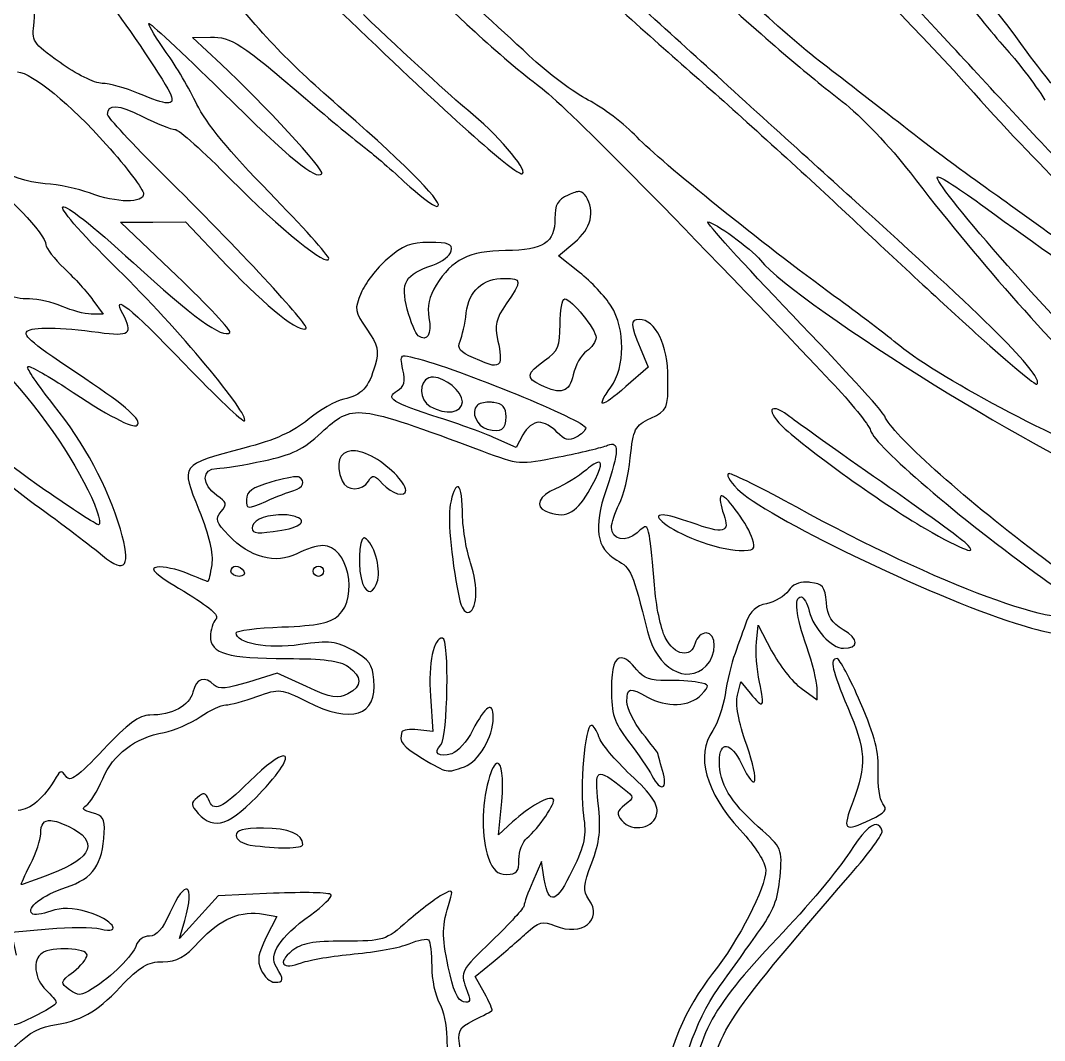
# Model space of a CAD drawing. Extents: x 18 to 597, y 6 to 390.
# Drawn here: x 134.48 to 180.03, y 133.02 to 178.42 of the extents above; entities that cross this region are included whole.
import ezdxf

# ---------------------------------------------------------------- set-up
doc = ezdxf.new("R2010")
doc.units = 0
doc.layers.add('Layer_1', color=7, linetype='CONTINUOUS')

msp = doc.modelspace()

# ---------------------------------------------------------------- linework, layer by layer
at = {"layer": 'Layer_1', "color": 7}
for points in [[(143.408575, 176.474505), (142.131963, 177.66458), (142.93839, 177.675053)], [(159.355234, 170.796437), (159.355234, 170.796437)], [(141.433573, 167.05148), (138.930504, 169.438242), (140.373035, 169.445958), (141.816116, 169.453124), (143.683081, 167.496311)], [(159.350826, 167.203065), (158.416515, 167.943345), (159.135298, 168.54362)], [(156.017626, 166.937928), (156.017626, 166.937928)], [(137.707909, 165.966136), (138.161008, 165.337201), (137.631289, 165.34602)], [(158.690468, 166.022913), (158.690468, 166.022913)], [(162.044614, 163.843407), (162.405658, 162.979652), (161.415676, 162.123615)], [(151.521363, 163.484564), (151.521363, 163.484564)], [(152.856957, 162.540886), (152.856957, 162.540886)], [(155.313724, 161.424675), (155.313724, 161.424675)], [(167.99002, 161.136941), (167.99002, 161.136941)], [(156.831219, 159.974425), (156.537423, 159.413842), (155.622955, 159.817882)], [(149.190273, 159.258399), (149.190273, 159.258399)], [(160.190327, 158.757895), (160.190327, 158.757895)], [(146.820049, 158.105807), (146.820049, 158.105807)], [(153.91474, 157.66318), (153.91474, 157.66318)], [(165.676021, 157.257486), (165.676021, 157.257486)], [(146.190008, 156.416331), (146.190008, 156.416331)], [(149.759128, 155.392175), (149.759128, 155.392175)], [(144.062317, 154.132095), (144.062317, 154.132095)], [(147.734514, 154.132095), (147.734514, 154.132095)], [(169.445782, 153.41717), (169.445782, 153.41717)], [(167.215013, 150.744878), (167.289426, 151.502247), (167.89356, 150.359027)], [(153.259344, 150.930637), (153.259344, 150.930637)], [(161.211728, 150.052553), (161.211728, 150.052553)], [(170.803423, 150.015621), (170.803423, 150.015621)], [(147.208655, 148.766565), (145.893454, 149.369045), (144.63062, 148.971619)], [(166.372757, 148.386228), (166.524342, 148.986501), (166.94161, 148.472219)], [(169.206553, 148.693805), (169.915967, 148.172908), (169.915967, 148.702075)], [(152.716397, 148.33772), (152.821129, 146.773924), (152.164079, 146.842826)], [(146.174023, 145.681413), (146.174023, 145.681413)], [(155.693511, 145.358955), (155.693511, 145.358955)], [(156.372058, 142.746745), (155.748081, 142.164662), (155.887539, 143.657352)], [(135.83543, 142.809582), (135.83543, 142.809582)], [(172.550777, 142.623824), (172.550777, 142.623824)], [(145.28767, 142.469482), (145.28767, 142.469482)], [(157.783719, 140.201231), (157.657492, 140.983407), (157.269437, 140.098155)], [(145.735257, 139.568438), (143.275183, 139.459847), (142.418043, 138.506797), (141.560903, 137.553193), (141.789105, 138.351905)], [(145.292078, 138.646254), (145.888493, 138.532152), (145.417757, 137.609418)], [(134.299743, 136.815668), (134.081464, 137.839274), (135.747785, 137.990308)], [(155.116389, 135.131704), (154.709041, 135.85986), (155.509406, 136.522422)]]:
    msp.add_lwpolyline(points, dxfattribs=at)
for points in [[(158.960013, 191.758602), (166.602458, 185.631541), (172.15888, 180.497639), (176.890494, 175.190724)], [(179.264578, 176.999261), (176.333048, 181.104626), (169.900436, 188.357667), (167.319743, 190.467656)], [(175.735147, 177.470552), (171.874259, 181.687553), (165.346899, 187.727092), (162.298724, 189.903211)], [(145.748485, 185.654996), (146.518534, 185.250081), (150.842274, 181.508393), (154.705183, 177.903805)], [(157.101867, 176.854842), (154.315665, 179.469151), (150.466157, 182.797813), (149.38375, 183.528407)], [(164.531147, 176.799721), (162.135473, 178.984965), (159.408357, 181.414289), (158.471085, 182.198325)], [(145.407834, 181.705536), (145.744023, 181.530369), (147.778202, 179.705213), (149.927798, 177.649695)], [(148.86671, 174.398078), (146.276308, 176.664116), (145.600206, 177.372206), (142.797279, 180.751936)], [(159.068603, 180.773983), (160.460413, 179.515444), (163.136315, 177.133232), (165.014563, 175.480112)], [(135.091842, 178.350843), (135.164113, 178.889695), (135.063701, 179.686109), (134.84159, 180.337972)], [(164.695409, 180.258047), (167.772213, 177.475728), (169.455981, 176.028154), (171.030525, 174.810938)], [(175.974375, 180.086619), (176.708881, 179.080446), (177.736751, 177.793132), (178.258611, 177.225812)], [(138.537487, 179.066318), (139.118484, 178.369246), (141.026312, 175.50429), (141.17009, 175.113003)], [(170.197089, 176.471748), (169.282663, 177.178012), (167.876387, 178.398061), (167.072248, 179.182625)], [(154.380517, 174.421228), (153.684927, 174.987863), (151.595455, 176.902681), (149.737078, 178.676059)], [(136.244982, 176.539549), (135.00538, 177.42722), (134.974437, 177.475519), (135.091842, 178.350843)], [(140.187827, 178.274222), (140.187827, 178.379367), (141.654366, 177.017444), (143.44661, 175.247499)], [(140.96945, 176.995403), (140.539634, 177.593663), (140.187827, 178.1691), (140.187827, 178.274222)], [(142.93839, 177.675053), (143.85881, 177.687033), (144.308291, 177.396796), (147.166211, 174.941576)], [(149.927798, 177.649695), (154.103533, 173.656725), (156.644504, 171.426642), (156.819645, 171.601761)], [(154.705183, 177.903805), (155.587548, 177.080436), (156.877123, 175.989187), (157.570399, 175.479009)], [(181.317305, 171.485454), (180.14013, 172.709164), (177.628375, 175.402707), (175.735147, 177.470552)], [(178.258611, 177.225812), (178.780494, 176.658514), (179.587666, 175.600071), (180.052266, 174.873775)], [(142.334257, 174.681401), (142.013576, 175.355878), (141.399266, 176.39712), (140.96945, 176.995403)], [(159.739982, 174.873224), (159.111123, 175.191836), (157.923888, 176.083543), (157.101867, 176.854842)], [(171.960424, 170.053399), (170.270077, 171.578412), (166.926819, 174.614474), (164.531147, 176.799721)], [(188.883838, 166.517352), (184.287485, 171.070235), (180.731736, 174.944612), (179.264578, 176.999261)], [(138.110296, 175.614608), (137.784902, 175.621652), (136.945435, 176.037972), (136.244982, 176.539549)], [(147.892714, 171.593494), (148.031561, 171.732322), (145.260306, 174.748713), (143.408575, 176.474505)], [(173.999923, 173.521092), (172.822588, 174.437786), (171.111517, 175.765506), (170.197089, 176.471748)], [(134.357621, 176.134405), (135.006247, 176.064941), (136.711272, 174.686359), (138.301566, 172.896565)], [(139.730869, 175.170331), (139.164895, 175.407807), (138.435695, 175.607524), (138.110296, 175.614608)], [(157.570399, 175.479009), (158.636027, 174.694815), (163.281298, 169.990241), (170.517343, 162.367252)], [(165.014563, 175.480112), (166.892834, 173.826995), (169.818784, 171.160213), (171.516698, 169.553996)], [(141.17009, 175.113003), (141.356591, 174.605435), (141.047445, 174.61787), (139.730869, 175.170331)], [(143.44661, 175.247499), (146.514058, 172.218236), (147.613802, 171.31458), (147.892714, 171.593494)], [(147.166211, 174.941576), (148.264211, 173.99829), (149.432495, 173.026715), (149.762986, 172.783016)], [(176.890494, 175.190724), (180.073131, 171.621121), (183.22443, 168.581729), (183.353493, 168.957031)], [(138.358894, 174.231059), (138.358894, 174.717294), (138.822218, 174.690626), (139.914974, 174.141761)], [(145.554457, 170.757851), (143.766495, 172.586203), (142.729543, 173.850028), (142.334257, 174.681401)], [(161.912323, 173.222334), (161.346348, 173.811792), (160.368838, 174.554609), (159.739982, 174.873224)], [(171.030525, 174.810938), (171.838137, 174.186586), (173.192209, 172.767508), (174.066618, 171.629322)], [(140.834401, 171.557663), (139.472678, 172.903762), (138.358894, 174.106774), (138.358894, 174.231059)], [(139.914974, 174.141761), (140.541914, 173.826874), (141.187904, 173.56905), (141.35034, 173.56905)], [(153.006888, 170.139387), (153.438431, 170.139387), (151.751332, 171.874667), (148.86671, 174.398078)], [(156.819645, 171.601761), (157.020836, 171.802951), (155.651381, 173.386015), (154.380517, 174.421228)], [(135.580216, 171.151419), (133.947721, 171.270742), (132.41051, 172.224549), (131.573434, 173.637399)], [(141.35034, 173.56905), (141.512773, 173.56905), (142.63622, 172.566207), (143.846793, 171.339935)], [(170.693732, 166.137566), (167.506227, 168.45485), (162.995785, 172.093959), (161.912323, 173.222334)], [(177.774645, 170.710997), (176.876064, 171.339853), (175.177236, 172.6044), (173.999923, 173.521092)], [(138.301566, 172.896565), (139.213409, 171.870315), (139.959622, 170.881679), (139.959622, 170.699423)], [(149.762986, 172.783016), (150.093474, 172.539317), (150.898358, 171.844873), (151.551129, 171.239613)], [(132.753035, 171.411041), (133.777917, 170.810424), (135.614393, 168.901193), (135.614393, 168.436684)], [(147.187158, 164.713775), (147.328842, 164.855461), (144.15004, 168.280036), (140.834401, 171.557663)], [(143.846793, 171.339935), (146.030704, 169.127705), (148.191471, 167.380783), (148.191471, 167.828142)], [(174.066618, 171.629322), (176.989342, 167.824848), (180.073413, 164.326137), (183.241597, 161.220724)], [(183.919041, 161.639649), (180.081959, 165.45638), (175.018957, 171.202543), (175.271024, 171.454587)], [(175.271024, 171.454587), (175.334526, 171.518116), (176.291251, 170.904576), (177.39651, 170.090881)], [(138.815851, 167.335357), (135.186584, 170.88911), (135.706855, 171.11294), (139.503768, 167.631357)], [(137.558529, 170.736905), (137.055442, 170.922133), (136.165014, 171.108679), (135.580216, 171.151419)], [(151.551129, 171.239613), (152.203901, 170.634357), (152.858953, 170.139387), (153.006888, 170.139387)], [(159.355234, 170.796437), (159.236658, 170.805674), (159.079542, 170.754417), (158.841502, 170.645953)], [(139.959622, 170.699423), (139.959622, 170.267662), (138.78343, 170.285933), (137.558529, 170.736905)], [(148.191471, 167.828142), (148.191471, 167.956268), (147.004964, 169.274596), (145.554457, 170.757851)], [(158.841502, 170.645953), (158.377771, 170.434662), (158.253354, 170.213792), (158.253354, 169.60085)], [(159.135298, 168.54362), (159.863858, 169.151874), (160.054863, 169.925697), (159.63856, 170.583667)], [(159.63856, 170.583667), (159.55404, 170.717259), (159.47381, 170.787197), (159.355234, 170.796437)], [(180.859244, 168.482985), (180.061212, 169.079507), (178.673201, 170.082138), (177.774645, 170.710997)], [(179.690118, 162.228898), (180.010745, 162.5495), (177.820506, 164.766539), (171.960424, 170.053399)], [(177.39651, 170.090881), (181.937798, 166.747646), (186.08141, 164.092022), (188.723984, 162.831925)], [(158.253354, 169.60085), (158.253354, 168.518805), (157.762747, 168.199496), (156.061173, 168.174858)], [(168.808025, 165.315151), (166.626644, 167.591135), (164.939401, 169.453124), (165.058107, 169.453124)], [(165.058107, 169.453124), (165.343129, 169.453124), (166.966248, 168.268076), (167.396363, 167.74601)], [(171.516698, 169.553996), (173.214614, 167.947756), (175.726595, 165.621328), (177.098853, 164.383597)], [(152.675607, 168.538659), (151.831808, 168.538659), (151.480291, 168.400274), (150.795411, 167.798926)], [(153.639684, 168.15887), (153.699851, 168.468061), (153.520185, 168.538659), (152.675607, 168.538659)], [(135.614393, 168.436684), (135.614393, 168.290399), (135.983461, 167.81619), (136.434601, 167.382759)], [(152.829949, 167.529935), (153.234652, 167.666843), (153.599018, 167.949904), (153.639684, 168.15887)], [(156.061173, 168.174858), (154.435474, 168.151326), (153.681438, 167.776193), (152.975468, 166.639721)], [(139.503768, 167.631357), (142.126871, 165.226126), (143.503472, 164.230983), (143.798838, 164.526362)], [(150.795411, 167.798926), (150.332101, 167.392134), (149.808102, 166.7121), (149.630694, 166.287496)], [(167.396363, 167.74601), (169.073446, 165.710524), (181.039287, 158.288729), (183.29341, 157.885871)], [(134.887341, 166.022913), (134.098123, 166.022913), (133.740045, 166.193604), (131.669897, 167.556943)], [(136.434601, 167.382759), (136.885739, 166.94933), (137.458741, 166.312007), (137.707909, 165.966136)], [(144.441003, 160.595094), (144.704379, 160.858481), (141.458081, 164.748101), (138.815851, 167.335357)], [(143.683081, 167.496311), (145.456721, 165.637431), (146.93609, 164.46271), (147.187158, 164.713775)], [(151.688933, 165.565953), (151.379191, 166.75399), (151.585303, 167.108899), (152.829949, 167.529935)], [(160.755872, 165.701552), (160.497012, 166.12037), (159.864704, 166.796047), (159.350826, 167.203065)], [(143.798838, 164.526362), (143.87473, 164.60226), (142.810312, 165.738608), (141.433573, 167.05148)], [(154.313269, 165.398386), (154.429231, 166.38041), (155.046237, 166.937928), (156.017626, 166.937928)], [(156.017626, 166.937928), (156.794733, 166.937928), (156.801225, 166.834618), (156.090936, 165.806835)], [(135.5725, 157.514904), (131.762627, 160.152996), (126.910544, 164.73535), (125.957652, 166.595624)], [(139.036888, 165.352082), (138.506748, 166.34266), (139.350456, 165.660212), (141.774774, 163.138402)], [(149.630694, 166.287496), (149.328319, 165.563805), (149.34425, 165.46286), (149.890869, 164.674088)], [(152.975468, 166.639721), (152.661281, 166.133982), (152.561067, 165.685401), (152.650252, 165.183412)], [(136.331523, 165.688875), (135.908325, 165.872616), (135.258483, 166.022913), (134.887341, 166.022913)], [(156.090936, 165.806835), (155.617283, 165.12145), (155.559746, 164.861236), (155.721623, 164.147676)], [(158.482109, 164.895125), (158.482109, 165.515407), (158.57588, 166.022913), (158.690468, 166.022913)], [(158.690468, 166.022913), (158.990329, 166.022913), (160.08284, 164.673462), (160.08284, 164.303121)], [(173.592575, 163.932152), (173.036365, 164.390373), (171.731737, 165.382938), (170.693732, 166.137566)], [(137.631289, 165.34602), (137.339739, 165.350959), (136.75472, 165.505157), (136.331523, 165.688875)], [(137.958711, 164.537386), (139.354642, 164.347128), (139.511292, 164.465645), (139.036888, 165.352082)], [(152.17841, 164.380289), (152.056465, 164.466319), (151.83649, 164.999985), (151.688933, 165.565953)], [(154.035455, 164.135552), (154.132274, 164.355996), (154.257313, 164.924459), (154.313269, 165.398386)], [(160.743745, 162.101015), (161.387437, 163.005038), (161.393305, 164.670135), (160.755872, 165.701552)], [(126.184753, 164.949695), (127.288781, 163.50975), (132.592614, 158.72205), (135.111132, 156.892031)], [(152.650252, 165.183412), (152.781502, 164.444653), (152.577998, 164.098381), (152.17841, 164.380289)], [(157.795846, 163.278962), (158.399345, 163.708688), (158.482109, 163.903015), (158.482109, 164.895125)], [(162.009887, 165.108445), (161.594134, 165.108445), (161.59984, 164.907915), (162.044614, 163.843407)], [(163.284298, 162.490174), (163.284298, 163.965107), (162.727747, 165.108445), (162.009887, 165.108445)], [(172.925605, 160.798494), (172.842527, 161.00652), (170.989382, 163.039189), (168.808025, 165.315151)], [(137.351824, 162.473636), (134.971993, 164.062541), (134.583114, 164.381435), (134.782058, 164.580382)], [(134.782058, 164.580382), (134.987679, 164.786009), (136.260755, 164.768805), (137.958711, 164.537386)], [(149.890869, 164.674088), (150.388328, 163.956253), (150.442447, 163.721278), (150.257425, 163.076115)], [(154.626908, 163.401331), (154.02661, 163.661977), (153.897815, 163.822198), (154.035455, 164.135552)], [(155.721623, 164.147676), (155.82718, 163.682323), (155.856968, 163.245056), (155.78777, 163.175886)], [(160.08284, 164.303121), (160.08284, 164.131251), (159.890844, 163.856172), (159.656199, 163.691822)], [(177.098853, 164.383597), (178.471116, 163.145869), (179.637272, 162.176027), (179.690118, 162.228898)], [(159.656199, 163.691822), (159.421534, 163.527451), (159.156174, 163.058759), (159.066397, 162.650025)], [(184.093776, 158.454726), (181.291543, 159.364283), (175.419233, 162.427283), (173.592575, 163.932152)], [(134.807966, 163.00611), (134.871214, 163.069362), (135.621006, 162.656832), (136.474287, 162.089441)], [(141.774774, 163.138402), (143.179055, 161.677648), (144.379019, 160.533121), (144.441003, 160.595094)], [(150.257425, 163.076115), (149.968111, 162.06736), (149.663164, 161.736838), (148.861749, 161.560825)], [(151.496559, 162.871614), (151.403866, 163.293632), (151.375189, 163.458777), (151.521363, 163.484564)], [(151.521363, 163.484564), (151.609067, 163.500038), (151.759835, 163.46565), (151.997063, 163.406293)], [(151.997063, 163.406293), (153.949355, 162.917794), (159.625329, 160.593897), (159.625329, 160.283109)], [(155.78777, 163.175886), (155.612584, 163.000672), (155.499373, 163.02253), (154.626908, 163.401331)], [(157.624419, 162.185902), (156.946236, 162.512977), (156.974582, 162.69417), (157.795846, 163.278962)], [(135.955594, 161.312777), (135.261333, 162.180827), (134.744714, 162.942858), (134.807966, 163.00611)], [(151.235833, 161.930138), (151.555422, 162.118177), (151.614849, 162.333038), (151.496559, 162.871614)], [(159.066397, 162.650025), (158.892192, 161.856864), (158.540975, 161.743851), (157.624419, 162.185902)], [(134.128315, 162.398672), (135.819111, 160.476312), (137.346899, 158.113723), (137.884298, 156.590516)], [(139.670234, 160.397759), (139.896325, 160.62385), (139.23387, 161.217086), (137.351824, 162.473636)], [(152.652456, 162.51112), (152.181961, 162.330583), (152.217318, 161.524782), (152.70813, 161.238913)], [(152.856957, 162.540886), (152.782959, 162.543556), (152.713538, 162.534559), (152.652456, 162.51112)], [(154.137431, 161.444518), (154.137431, 161.915773), (153.374948, 162.522181), (152.856957, 162.540886)], [(162.51866, 160.711954), (163.265115, 161.067909), (163.284298, 161.112427), (163.284298, 162.490174)], [(170.517343, 162.367252), (171.414231, 161.422412), (172.214822, 160.430609), (172.296116, 160.163494)], [(136.474287, 162.089441), (138.363469, 160.833213), (139.502557, 160.230096), (139.670234, 160.397759)], [(153.101698, 160.734001), (151.001487, 161.402876), (150.684622, 161.605831), (151.235833, 161.930138)], [(161.415676, 162.123615), (160.277514, 161.139286), (160.053579, 161.131773), (160.743745, 162.101015)], [(138.927197, 155.781884), (138.364843, 157.668114), (137.331199, 159.592818), (135.955594, 161.312777)], [(148.861749, 161.560825), (148.49304, 161.47983), (147.78278, 161.07157), (147.283068, 160.654076)], [(147.867909, 160.070889), (149.280527, 161.373014), (149.351114, 161.364979), (155.005044, 159.25895)], [(152.70813, 161.238913), (153.402307, 160.834593), (154.137431, 160.940562), (154.137431, 161.444518)], [(154.789519, 161.278602), (154.502166, 160.991247), (154.778591, 160.354257), (155.243169, 160.232946)], [(155.313724, 161.424675), (155.0878, 161.420154), (154.87606, 161.365143), (154.789519, 161.278602)], [(155.540273, 161.411998), (155.465899, 161.422516), (155.389032, 161.426182), (155.313724, 161.424675)], [(156.081016, 160.782509), (156.081016, 161.189575), (155.938694, 161.355629), (155.540273, 161.411998)], [(167.99002, 161.136941), (167.829224, 161.118029), (167.87782, 160.889858), (168.221533, 160.502491)], [(168.703845, 160.778649), (168.366573, 161.039969), (168.115087, 161.151648), (167.99002, 161.136941)], [(179.653737, 154.729063), (176.370003, 157.201891), (173.231071, 160.033689), (172.925605, 160.798494)], [(147.283068, 160.654076), (146.636559, 160.113945), (145.810402, 159.746158), (144.418953, 159.378564)], [(155.622955, 159.817882), (155.120123, 160.040064), (153.985711, 160.452456), (153.101698, 160.734001)], [(155.243169, 160.232946), (155.875547, 160.067841), (156.081016, 160.202565), (156.081016, 160.782509)], [(157.538979, 160.535012), (157.310969, 160.535012), (156.992712, 160.28266), (156.831219, 159.974425)], [(158.360841, 160.08467), (158.136855, 160.332167), (157.767014, 160.535012), (157.538979, 160.535012)], [(161.60695, 158.948615), (161.743195, 160.252132), (161.804759, 160.371503), (162.51866, 160.711954)], [(168.221533, 160.502491), (168.921187, 159.713926), (172.850429, 156.871567), (174.718156, 155.802831)], [(172.77457, 157.877051), (170.888, 159.200101), (169.05596, 160.505838), (168.703845, 160.778649)], [(145.300347, 158.816874), (146.569817, 159.085843), (147.058276, 159.324606), (147.867909, 160.070889)], [(159.197034, 159.864184), (158.866713, 159.687394), (158.6747, 159.737838), (158.360841, 160.08467)], [(159.625329, 160.283109), (159.625329, 160.178943), (159.432729, 159.99032), (159.197034, 159.864184)], [(172.296116, 160.163494), (172.506657, 159.471612), (176.229083, 156.277735), (179.951394, 153.595212)], [(158.435257, 158.991609), (159.404408, 159.186509), (160.377022, 159.418707), (160.597122, 159.507548)], [(160.597122, 159.507548), (161.132816, 159.723784), (161.117382, 159.275389), (160.52822, 157.52648)], [(144.418953, 159.378564), (141.571221, 158.626289), (141.604128, 158.671417), (142.419697, 156.632409)], [(149.190273, 159.258399), (148.668551, 159.217539), (148.47982, 158.726707), (148.787886, 157.923906)], [(150.092613, 159.022478), (149.733432, 159.202926), (149.427421, 159.276969), (149.190273, 159.258399)], [(151.616723, 157.504981), (151.606154, 157.861416), (150.793941, 158.670158), (150.092613, 159.022478)], [(155.005044, 159.25895), (156.671473, 158.638233), (156.674916, 158.637595), (158.435257, 158.991609)], [(143.217855, 158.480634), (143.500842, 158.482807), (144.43813, 158.634186), (145.300347, 158.816874)], [(160.190327, 158.757895), (160.089379, 158.748102), (159.910983, 158.638168), (159.655645, 158.423307)], [(159.730062, 157.410724), (160.260126, 158.315196), (160.412407, 158.77944), (160.190327, 158.757895)], [(161.114715, 156.881558), (161.304972, 157.249474), (161.526595, 158.179715), (161.60695, 158.948615)], [(143.2151, 157.278433), (142.53311, 157.731255), (142.534677, 158.475385), (143.217855, 158.480634)], [(146.820049, 158.105807), (146.640358, 158.120976), (146.141686, 158.024718), (145.618951, 157.869886)], [(146.648068, 157.499469), (147.061803, 157.619569), (147.176975, 157.917686), (146.876824, 158.092026)], [(146.876824, 158.092026), (146.865032, 158.098878), (146.845717, 158.103639), (146.820049, 158.105807)], [(149.966384, 157.913983), (150.137159, 158.21915), (150.218891, 158.203721), (150.584848, 157.79933)], [(159.655645, 158.423307), (159.295025, 158.119898), (158.677681, 157.737642), (158.283673, 157.574436)], [(165.99793, 158.248021), (165.84188, 158.248021), (166.010491, 157.93879), (166.372757, 157.560655)], [(169.008117, 156.748716), (167.5086, 157.573411), (166.153953, 158.248021), (165.99793, 158.248021)], [(145.618951, 157.869886), (144.79642, 157.626255), (144.533056, 157.438303), (144.533056, 157.094878)], [(148.787886, 157.923906), (148.965333, 157.461488), (149.709674, 157.455281), (149.966384, 157.913983)], [(150.584848, 157.79933), (150.997198, 157.343694), (151.626827, 157.164166), (151.616723, 157.504981)], [(153.91474, 157.66318), (153.816369, 157.639714), (153.699433, 157.374882), (153.595036, 156.852895)], [(154.137431, 156.587208), (154.137431, 157.324065), (154.041215, 157.693353), (153.91474, 157.66318)], [(176.53937, 155.144677), (176.355194, 155.324346), (174.661144, 156.553982), (172.77457, 157.877051)], [(137.946584, 155.971501), (137.858796, 155.976987), (136.790588, 156.671435), (135.5725, 157.514904)], [(143.408575, 156.556342), (143.685884, 156.890481), (143.661649, 156.981933), (143.2151, 157.278433)], [(145.390195, 157.012195), (145.86184, 157.216219), (146.427969, 157.435599), (146.648068, 157.499469)], [(158.283673, 157.574436), (157.551936, 157.271349), (157.340094, 156.777141), (157.853174, 156.57012)], [(157.853174, 156.57012), (158.691955, 156.231659), (159.162696, 156.442558), (159.730062, 157.410724)], [(160.52822, 157.52648), (159.95532, 155.825821), (160.093457, 154.922137), (161.006124, 154.398332)], [(165.635782, 157.245912), (165.571046, 157.181173), (165.627682, 156.814377), (165.761458, 156.430662)], [(165.676021, 157.257486), (165.659466, 157.259371), (165.645759, 157.255886), (165.635782, 157.245912)], [(167.04634, 155.332643), (166.864137, 155.932467), (165.924337, 157.229219), (165.676021, 157.257486)], [(166.372757, 157.560655), (167.483115, 156.401704), (174.964031, 152.784173), (178.71998, 151.589891)], [(135.111132, 156.892031), (136.331336, 156.00541), (137.689937, 154.977427), (138.130139, 154.607795)], [(144.533056, 157.094878), (144.533056, 156.657355), (144.562844, 156.654318), (145.390195, 157.012195)], [(153.595036, 156.852895), (153.468781, 156.221635), (153.684026, 154.10529), (154.02884, 152.588142)], [(160.769102, 155.851336), (160.769102, 156.05019), (160.924457, 156.513641), (161.114715, 156.881558)], [(181.678902, 152.05181), (181.113136, 151.136354), (175.283907, 153.297203), (169.008117, 156.748716)], [(137.884298, 156.590516), (138.00632, 156.244644), (138.03437, 155.965998), (137.946584, 155.971501)], [(142.419697, 156.632409), (142.874898, 155.494337), (143.063657, 154.686907), (142.990203, 154.189423)], [(143.745368, 155.490843), (143.172409, 156.088897), (143.130453, 156.221217), (143.408575, 156.556342)], [(146.190008, 156.416331), (145.563872, 156.436993), (144.864599, 156.225433), (144.807562, 155.924096)], [(145.720373, 155.667232), (146.831022, 155.806175), (147.311988, 156.103539), (146.765478, 156.313255)], [(146.765478, 156.313255), (146.59947, 156.376958), (146.398719, 156.409445), (146.190008, 156.416331)], [(154.503436, 154.281475), (154.301907, 154.872923), (154.137431, 155.910442), (154.137431, 156.587208)], [(163.063812, 156.408615), (162.449293, 156.427047), (163.335877, 155.756631), (164.555952, 155.280277)], [(164.313416, 156.069065), (163.810329, 156.250314), (163.247987, 156.403112), (163.063812, 156.408615)], [(165.761458, 156.430662), (166.049887, 155.603246), (165.788374, 155.537694), (164.313416, 156.069065)], [(138.130139, 154.607795), (139.166958, 153.737207), (139.423877, 154.115938), (138.927197, 155.781884)], [(144.807562, 155.924096), (144.746732, 155.602693), (144.887817, 155.563094), (145.720373, 155.667232)], [(161.910118, 155.616519), (161.416867, 155.17012), (160.769102, 155.303382), (160.769102, 155.851336)], [(162.458575, 155.472651), (162.352634, 155.989594), (162.329306, 155.995868), (161.910118, 155.616519)], [(174.718156, 155.802831), (176.466839, 154.802237), (177.139665, 154.559038), (176.53937, 155.144677)], [(146.77099, 154.678901), (145.853839, 154.204604), (144.674466, 154.521073), (143.745368, 155.490843)], [(149.759128, 155.392175), (149.532656, 155.352963), (149.47602, 153.940286), (149.702353, 153.350472)], [(149.806533, 155.381149), (149.789955, 155.391396), (149.774227, 155.394788), (149.759128, 155.392175)], [(150.372631, 153.511979), (150.515608, 154.081656), (150.194637, 155.141291), (149.806533, 155.381149)], [(162.683472, 153.291493), (162.620771, 154.193916), (162.519498, 155.175533), (162.458575, 155.472651)], [(166.443863, 154.828831), (167.126183, 154.819205), (167.186906, 154.869872), (167.04634, 155.332643)], [(147.938465, 155.046563), (147.687809, 155.046563), (147.16248, 154.881347), (146.77099, 154.678901)], [(148.625278, 151.937707), (149.542633, 152.768462), (149.039315, 155.046563), (147.938465, 155.046563)], [(164.555952, 155.280277), (165.177216, 155.037721), (166.02662, 154.834786), (166.443863, 154.828831)], [(183.099936, 151.959204), (183.06049, 152.084976), (181.509619, 153.33149), (179.653737, 154.729063)], [(140.564856, 154.085243), (140.18518, 154.029287), (140.452701, 153.785695), (141.743907, 153.010372)], [(141.907618, 153.801918), (141.439194, 153.997619), (140.834982, 154.125034), (140.564856, 154.085243)], [(142.990203, 154.189423), (142.929847, 153.780666), (142.853131, 153.445832), (142.819879, 153.445832)], [(143.846793, 153.903343), (143.846793, 154.029112), (143.94397, 154.132095), (144.062317, 154.132095)], [(144.062317, 154.132095), (144.180667, 154.132095), (144.34067, 154.029112), (144.418403, 153.903343)], [(147.505759, 153.903343), (147.505759, 154.029112), (147.608744, 154.132095), (147.734514, 154.132095)], [(147.734514, 154.132095), (147.860286, 154.132095), (147.963269, 154.029112), (147.963269, 153.903343)], [(154.366186, 152.073857), (154.794063, 152.073857), (154.865087, 153.220102), (154.503436, 154.281475)], [(161.006124, 154.398332), (161.647101, 154.030461), (161.702042, 153.901576), (162.372588, 151.21727)], [(142.819879, 153.445832), (142.786631, 153.445832), (142.37604, 153.606194), (141.907618, 153.801918)], [(144.203428, 153.674587), (144.007349, 153.674587), (143.846793, 153.77757), (143.846793, 153.903343)], [(144.418403, 153.903343), (144.496132, 153.77757), (144.399508, 153.674587), (144.203428, 153.674587)], [(147.734514, 153.674587), (147.608744, 153.674587), (147.505759, 153.77757), (147.505759, 153.903343)], [(147.963269, 153.903343), (147.963269, 153.77757), (147.860286, 153.674587), (147.734514, 153.674587)], [(149.702353, 153.350472), (149.902449, 152.829024), (150.220409, 152.905464), (150.372631, 153.511979)], [(179.951394, 153.595212), (180.971791, 152.859837), (181.749105, 152.165393), (181.678902, 152.05181)], [(163.161376, 150.947725), (162.961376, 151.334485), (162.746176, 152.389093), (162.683472, 153.291493)], [(169.445782, 153.41717), (169.085633, 153.424857), (168.829634, 153.302441), (168.643213, 153.03628)], [(169.606736, 153.406146), (169.550946, 153.412527), (169.497231, 153.416072), (169.445782, 153.41717)], [(170.327173, 152.516483), (170.267856, 153.222998), (170.172273, 153.341452), (169.606736, 153.406146)], [(141.743907, 153.010372), (142.914418, 152.307514), (143.342114, 151.935178), (143.173207, 151.76628)], [(154.02884, 152.588142), (154.093167, 152.305158), (154.245217, 152.073857), (154.366186, 152.073857)], [(168.643213, 153.03628), (168.471935, 152.791757), (168.034092, 152.531898), (167.670316, 152.459158)], [(169.458459, 150.532661), (168.969484, 151.923878), (168.874237, 152.76012), (169.2049, 152.76012)], [(169.2049, 152.76012), (169.317043, 152.76012), (169.479, 152.477054), (169.564843, 152.131185)], [(167.670316, 152.459158), (167.213811, 152.367848), (166.938582, 152.128357), (166.781757, 151.685801)], [(169.564843, 152.131185), (169.761414, 151.339235), (170.555849, 150.473129), (171.085645, 150.473129)], [(171.074622, 151.301053), (170.555988, 151.607411), (170.379472, 151.89387), (170.327173, 152.516483)], [(143.173207, 151.76628), (143.040648, 151.633717), (142.932325, 151.285884), (142.932325, 150.993476)], [(146.110082, 151.422321), (147.713799, 151.485322), (148.246081, 151.594305), (148.625278, 151.937707)], [(166.781757, 151.685801), (166.656786, 151.333184), (166.423876, 150.684573), (166.264717, 150.244374)], [(144.075548, 151.164353), (144.075548, 151.262364), (144.991159, 151.378371), (146.110082, 151.422321)], [(171.085645, 150.473129), (171.785415, 150.473129), (171.779881, 150.884431), (171.074622, 151.301053)], [(178.71998, 151.589891), (180.099327, 151.151315), (181.107805, 150.963851), (181.77812, 151.022139)], [(142.932325, 150.993476), (142.932328, 150.238871), (143.706336, 150.016172), (146.32616, 150.016172)], [(146.928637, 150.635737), (145.475136, 150.426729), (144.075548, 150.686125), (144.075548, 151.164353)], [(149.276813, 150.370053), (148.512798, 150.797216), (148.254855, 150.826429), (146.928637, 150.635737)], [(153.259344, 150.930637), (152.84658, 150.930637), (152.616275, 149.830238), (152.716397, 148.33772)], [(153.180519, 146.17806), (153.492601, 146.490135), (153.566258, 150.930637), (153.259344, 150.930637)], [(162.372588, 151.21727), (162.778897, 149.590702), (164.107247, 148.813431), (164.983143, 149.689302)], [(164.494216, 150.701884), (164.313424, 150.010508), (163.575667, 150.146606), (163.161376, 150.947725)], [(164.978182, 151.159392), (164.777747, 151.159392), (164.560007, 150.953429), (164.494216, 150.701884)], [(164.983143, 149.689302), (165.461061, 150.167166), (165.457691, 151.159392), (164.978182, 151.159392)], [(150.204509, 149.066979), (150.147122, 149.749048), (149.987883, 149.972501), (149.276813, 150.370053)], [(167.357227, 148.97272), (167.238183, 149.530987), (167.174034, 150.328414), (167.215013, 150.744878)], [(167.89356, 150.359027), (168.22562, 149.730171), (168.816432, 148.98054), (169.206553, 148.693805)], [(169.915967, 148.702075), (169.915967, 148.993204), (169.710004, 149.816977), (169.458459, 150.532661)], [(146.32616, 150.016172), (147.966221, 150.016172), (148.680492, 149.922948), (149.055777, 149.660086)], [(161.211728, 150.052553), (160.916341, 150.068126), (160.769102, 149.609814), (160.769102, 148.67672)], [(161.903503, 149.512913), (161.61959, 149.863523), (161.388958, 150.043206), (161.211728, 150.052553)], [(166.264717, 150.244374), (166.10558, 149.804175), (165.905688, 148.9771), (165.820437, 148.406622)], [(170.803423, 150.015621), (170.4608, 150.015621), (170.575845, 149.492229), (171.28188, 147.836666)], [(171.848529, 148.05219), (171.38466, 149.131998), (170.914286, 150.015621), (170.803423, 150.015621)], [(149.055777, 149.660086), (149.705266, 149.205158), (149.700956, 148.794776), (149.04365, 148.443003)], [(163.197757, 149.036663), (162.538509, 149.016425), (162.206271, 149.139008), (161.903503, 149.512913)], [(143.104306, 148.837674), (142.677185, 149.264792), (142.305865, 149.141695), (142.150152, 148.521275)], [(144.63062, 148.971619), (143.677646, 148.671871), (143.303097, 148.638885), (143.104306, 148.837674)], [(147.221883, 148.100148), (149.216593, 147.089355), (150.340235, 147.453811), (150.204509, 149.066979)], [(164.624853, 148.957288), (164.327758, 149.015886), (163.68559, 149.051536), (163.197757, 149.036663)], [(164.761003, 148.404418), (165.150459, 148.834784), (165.145477, 148.854523), (164.624853, 148.957288)], [(166.94161, 148.472219), (167.534632, 147.741464), (167.602484, 147.822825), (167.357227, 148.97272)], [(142.150152, 148.521275), (141.994464, 147.90097), (141.241918, 147.500426), (140.232474, 147.500426)], [(144.999936, 148.3278), (146.019876, 148.693317), (146.059573, 148.689146), (147.221883, 148.100148)], [(149.04365, 148.443003), (148.602299, 148.206806), (148.324883, 148.255545), (147.208655, 148.766565)], [(160.769102, 148.67672), (160.769102, 147.511207), (160.86803, 147.206853), (161.533086, 146.332399)], [(161.454812, 148.103453), (161.454812, 148.724856), (161.580511, 148.752011), (162.36983, 148.300788)], [(143.61418, 147.95683), (143.805083, 147.956189), (144.428755, 148.123113), (144.999936, 148.3278)], [(155.509406, 147.387977), (155.509406, 148.154998), (155.170056, 147.942612), (154.594938, 146.815264)], [(162.141075, 146.700061), (161.763761, 147.17486), (161.454812, 147.806313), (161.454812, 148.103453)], [(162.36983, 148.300788), (163.193611, 147.829875), (164.283847, 147.877184), (164.761003, 148.404418)], [(165.820437, 148.406622), (165.735186, 147.836169), (165.489944, 147.119003), (165.275285, 146.812509)], [(166.787822, 146.156563), (166.42176, 147.209226), (166.274953, 147.998074), (166.372757, 148.386228)], [(172.632909, 144.983024), (172.678279, 145.837674), (172.500276, 146.535091), (171.848529, 148.05219)], [(142.470959, 147.419947), (142.908915, 147.715762), (143.423276, 147.95683), (143.61418, 147.95683)], [(171.28188, 147.836666), (172.087709, 145.947097), (172.125663, 145.27078), (171.517248, 143.67003)], [(140.232474, 147.500426), (139.773784, 147.500426), (139.258892, 147.116973), (138.174786, 145.966943)], [(140.87409, 146.733134), (141.314289, 146.814999), (142.033007, 147.124133), (142.470959, 147.419947)], [(154.225625, 145.20351), (154.886062, 145.454617), (155.509406, 146.515123), (155.509406, 147.387977)], [(138.140062, 144.664973), (138.610636, 145.762775), (139.573556, 146.491242), (140.87409, 146.733134)], [(151.450257, 146.748566), (151.300657, 146.321858), (151.46447, 146.111625), (152.365273, 145.571722)], [(152.164079, 146.842826), (151.802849, 146.880717), (151.4817, 146.838251), (151.450257, 146.748566)], [(154.594938, 146.815264), (154.347305, 146.329856), (153.929828, 145.864697), (153.666692, 145.781185)], [(159.865658, 147.043469), (159.581302, 147.043469), (159.342957, 144.242585), (159.524457, 143.032275)], [(160.21072, 146.528633), (160.12348, 146.811617), (159.968314, 147.043469), (159.865658, 147.043469)], [(162.826787, 145.809297), (162.826787, 145.824274), (162.518392, 146.225261), (162.141075, 146.700061)], [(165.275285, 146.812509), (164.502386, 145.709057), (164.952313, 144.076402), (166.494023, 142.389557)], [(161.617973, 144.843566), (160.931217, 145.48738), (160.297958, 146.245646), (160.21072, 146.528633)], [(161.533086, 146.332399), (161.953392, 145.779779), (162.41982, 145.096237), (162.569923, 144.81325)], [(165.570738, 145.430611), (165.570738, 146.378858), (166.07814, 146.326187), (166.554105, 145.328085)], [(138.174786, 145.966943), (137.020046, 144.741983), (136.68515, 144.500291), (136.510669, 144.766398)], [(153.666692, 145.781185), (153.079969, 145.594974), (152.814257, 145.811792), (153.180519, 146.17806)], [(163.039558, 145.040351), (162.922565, 145.448287), (162.826787, 145.794424), (162.826787, 145.809297)], [(166.554105, 145.328085), (167.222638, 143.926192), (167.375222, 144.467522), (166.787822, 146.156563)], [(146.174023, 145.681413), (145.965991, 145.669049), (145.439971, 145.310415), (144.669758, 144.54977)], [(145.240265, 144.127537), (146.183104, 145.140614), (146.441493, 145.697311), (146.174023, 145.681413)], [(152.365273, 145.571722), (153.474886, 144.906688), (153.4546, 144.910371), (154.225625, 145.20351)], [(155.693511, 145.358955), (155.580588, 145.350457), (155.438359, 145.108827), (155.294432, 144.59056)], [(155.887539, 143.657352), (155.988599, 144.739573), (155.881716, 145.373114), (155.693511, 145.358955)], [(167.293284, 142.531771), (166.046088, 143.648575), (165.570738, 144.448153), (165.570738, 145.430611)], [(136.510669, 144.766398), (136.321639, 145.054736), (136.263225, 145.050692), (136.076862, 144.736079)], [(160.182058, 143.561442), (160.01078, 145.160818), (160.075541, 145.196643), (161.340713, 144.201401)], [(162.789856, 143.128736), (162.84851, 143.54351), (162.569195, 143.9518), (161.617973, 144.843566)], [(162.569923, 144.81325), (162.981107, 144.038042), (163.284902, 144.184899), (163.039558, 145.040351)], [(172.840715, 143.55648), (172.694227, 143.732994), (172.60062, 144.374699), (172.632909, 144.983024)], [(136.076862, 144.736079), (135.518155, 143.792884), (134.933145, 143.285383), (134.376363, 143.261028)], [(137.408048, 143.476552), (137.574401, 143.579363), (137.903901, 144.11405), (138.140062, 144.664973)], [(144.669758, 144.54977), (143.416872, 143.312454), (143.067213, 143.159871), (142.839722, 143.752712)], [(155.294432, 144.59056), (154.98355, 143.471193), (154.987289, 142.038063), (155.303251, 141.131684)], [(142.839722, 143.752712), (142.724011, 144.054267), (142.63488, 144.069165), (142.351895, 143.834292)], [(142.389931, 143.122674), (143.099172, 142.338979), (143.808495, 142.589102), (145.240265, 144.127537)], [(158.183902, 143.758775), (158.010679, 143.932017), (157.094558, 143.420466), (156.372058, 142.746745)], [(161.340713, 144.201401), (161.788704, 143.848967), (161.789107, 143.834763), (161.363863, 143.505768)], [(137.674835, 143.150233), (137.262179, 143.251376), (137.188837, 143.34106), (137.408048, 143.476552)], [(142.351895, 143.834292), (142.044242, 143.578976), (142.048363, 143.500104), (142.389931, 143.122674)], [(157.006507, 142.020794), (157.532781, 142.457586), (158.321265, 143.621409), (158.183902, 143.758775)], [(159.894874, 140.92112), (160.250875, 141.858047), (160.308194, 142.383692), (160.182058, 143.561442)], [(161.363863, 143.505768), (160.998462, 143.223058), (160.97723, 143.112963), (161.229918, 142.808482)], [(171.517248, 143.67003), (171.020063, 142.361935), (171.10029, 142.278652), (172.303832, 142.852579)], [(172.303832, 142.852579), (172.952286, 143.161818), (173.055808, 143.297321), (172.840715, 143.55648)], [(138.208964, 142.268842), (138.238157, 142.88327), (138.146454, 143.034615), (137.674835, 143.150233)], [(159.524457, 143.032275), (159.660246, 142.126791), (159.585259, 141.752307), (159.039388, 140.610233)], [(161.229918, 142.808482), (161.688001, 142.256528), (162.695777, 142.463428), (162.789856, 143.128736)], [(135.385638, 142.218129), (135.385638, 142.638877), (135.515968, 142.830644), (135.83543, 142.809582)], [(135.83543, 142.809582), (136.027106, 142.796947), (136.287027, 142.707632), (136.628076, 142.544999)], [(172.550777, 142.623824), (172.293418, 142.638575), (171.89923, 142.229508), (171.371175, 141.399575)], [(172.816464, 142.341051), (172.756463, 142.52296), (172.667758, 142.617118), (172.550777, 142.623824)], [(134.923719, 140.859384), (135.177815, 141.357464), (135.385638, 141.969009), (135.385638, 142.218129)], [(136.628076, 142.544999), (137.988523, 141.896249), (137.707669, 141.141062), (135.842595, 140.43219)], [(136.523346, 139.837983), (137.715264, 140.233867), (138.141481, 140.848632), (138.208964, 142.268842)], [(145.28767, 142.469482), (144.387765, 142.469482), (144.075548, 142.384934), (144.075548, 142.141509)], [(144.075548, 142.141509), (144.075548, 141.959441), (144.355199, 141.771642), (144.704483, 141.718728)], [(147.048251, 141.737468), (147.048251, 142.199666), (146.399843, 142.469482), (145.28767, 142.469482)], [(166.494023, 142.389557), (167.183957, 141.634652), (167.629089, 140.935974), (167.628976, 140.608029)], [(168.267834, 140.303206), (168.372499, 141.565312), (168.37231, 141.565549), (167.293284, 142.531771)], [(171.403699, 140.411246), (172.219679, 141.354532), (172.855337, 142.223144), (172.816464, 142.341051)], [(144.704483, 141.718728), (145.861927, 141.543457), (147.048251, 141.552674), (147.048251, 141.737468)], [(156.652626, 141.069397), (156.652626, 141.431299), (156.811974, 141.859348), (157.006507, 142.020794)], [(171.371175, 141.399575), (170.905252, 140.66731), (169.458335, 138.94539), (168.155936, 137.573036)], [(134.523536, 139.954286), (134.489537, 139.954216), (134.66962, 140.361307), (134.923719, 140.859384)], [(155.303251, 141.131684), (155.490878, 140.593475), (155.693073, 140.411246), (156.103616, 140.411246)], [(156.103616, 140.411246), (156.556323, 140.411246), (156.652626, 140.527093), (156.652626, 141.069397)], [(159.76644, 139.299443), (159.492668, 139.690296), (159.509945, 139.908064), (159.894874, 140.92112)], [(135.842595, 140.43219), (135.151317, 140.169464), (134.557533, 139.954354), (134.523536, 139.954286)], [(159.039388, 140.610233), (158.329396, 139.124756), (157.97631, 139.009945), (157.783719, 140.201231)], [(165.150713, 130.501496), (165.283114, 133.21697), (165.561659, 133.657889), (171.403699, 140.411246)], [(167.628976, 140.608029), (167.628703, 139.802933), (166.449152, 137.500816), (165.266466, 135.997113)], [(167.267379, 137.788564), (167.981876, 138.786984), (168.184345, 139.296392), (168.267834, 140.303206)], [(134.998686, 138.664443), (134.731306, 138.931835), (135.441566, 139.478666), (136.523346, 139.837983)], [(141.789105, 138.351905), (142.271476, 140.039848), (141.823798, 140.272675), (141.126546, 138.696413)], [(157.269437, 140.098155), (157.056015, 139.611144), (156.881381, 139.127169), (156.881381, 139.022733)], [(148.300612, 139.506149), (148.242632, 139.599976), (147.088222, 139.628029), (145.735257, 139.568438)], [(147.376224, 138.596092), (147.942402, 139.002701), (148.358589, 139.412346), (148.300612, 139.506149)], [(153.268164, 139.521583), (153.004867, 139.380675), (152.314399, 138.854122), (151.734131, 138.351905)], [(153.580702, 139.237157), (153.732402, 139.730295), (153.70497, 139.755359), (153.268164, 139.521583)], [(137.479704, 138.735552), (136.782974, 138.937268), (136.33183, 138.946567), (135.827714, 138.77083)], [(153.508493, 136.296424), (153.21306, 137.729715), (153.221275, 138.068717), (153.580702, 139.237157)], [(156.881381, 139.022733), (156.881381, 138.918319), (156.240068, 138.214434), (155.455936, 137.458937)], [(158.266034, 138.119842), (159.452677, 137.628307), (160.40991, 138.380765), (159.76644, 139.299443)], [(135.827714, 138.77083), (135.446237, 138.637844), (135.073074, 138.590055), (134.998686, 138.664443)], [(138.030368, 137.98645), (139.078947, 137.723266), (138.566034, 138.42101), (137.479704, 138.735552)], [(141.126546, 138.696413), (140.807135, 137.974325), (140.535623, 137.667296), (140.216489, 137.667296)], [(142.450563, 137.440194), (143.342735, 138.416203), (144.321358, 138.831824), (145.292078, 138.646254)], [(145.863688, 136.276028), (145.50521, 136.850025), (145.998432, 137.606638), (147.376224, 138.596092)], [(135.747785, 137.990308), (136.664147, 138.073239), (137.691201, 138.071562), (138.030368, 137.98645)], [(151.734131, 138.351905), (150.697224, 137.454557), (150.648726, 137.439094), (148.889311, 137.439094)], [(156.967922, 137.784703), (157.552164, 138.316904), (157.698598, 138.354877), (158.266034, 138.119842)], [(140.216489, 137.667296), (139.966347, 137.667296), (139.701702, 137.479962), (139.628894, 137.250578)], [(145.417757, 137.609418), (145.042295, 136.87345), (144.996631, 136.577602), (145.19231, 136.148147)], [(151.770512, 137.323888), (152.171313, 137.491251), (152.558919, 137.569023), (152.632063, 137.495868)], [(155.509406, 136.522422), (155.949608, 136.886861), (156.605769, 137.454797), (156.967922, 137.784703)], [(168.155936, 137.573036), (165.090752, 134.343226), (164.426533, 133.050219), (164.429722, 130.316841)], [(165.516168, 135.329593), (165.986415, 135.993345), (166.77463, 137.099975), (167.267379, 137.788564)], [(137.443876, 136.826691), (137.44356, 137.133645), (135.88823, 137.199205), (135.442966, 136.911028)], [(139.628894, 137.250578), (139.481323, 136.785614), (138.544943, 135.857018), (137.672631, 135.31085)], [(140.808493, 136.524076), (141.4556, 136.524076), (141.777113, 136.703448), (142.450563, 137.440194)], [(148.889311, 137.439094), (147.466485, 137.439094), (146.988403, 137.349288), (146.559324, 137.001426)], [(149.330833, 136.869135), (150.271816, 136.951868), (151.369708, 137.156406), (151.770512, 137.323888)], [(152.632063, 137.495868), (152.705209, 137.422739), (152.768715, 136.891083), (152.773174, 136.314613)], [(155.455936, 137.458937), (154.065845, 136.119583), (154.036801, 136.067432), (154.297834, 135.375894)], [(135.442966, 136.911028), (135.007886, 136.629435), (135.101536, 135.730345), (135.614393, 135.266203)], [(136.835334, 136.078692), (137.170135, 136.342034), (137.444028, 136.678604), (137.443876, 136.826691)], [(146.559324, 137.001426), (145.887663, 136.456924), (146.133625, 136.152155), (146.983758, 136.47612)], [(146.983758, 136.47612), (147.33366, 136.609462), (148.389851, 136.786398), (149.330833, 136.869135)], [(138.922785, 135.396287), (139.816922, 136.32926), (140.142979, 136.524076), (140.808493, 136.524076)], [(145.785967, 135.609608), (146.204604, 135.609608), (146.216099, 135.711724), (145.863688, 136.276028)], [(152.773174, 136.314613), (152.777627, 135.738169), (152.928571, 135.009019), (153.108313, 134.694593)], [(154.189797, 134.73924), (153.928445, 134.789572), (153.721551, 135.262765), (153.508493, 136.296424)], [(136.663907, 135.276123), (136.240718, 135.589226), (136.246145, 135.615235), (136.835334, 136.078692)], [(145.19231, 136.148147), (145.327257, 135.851969), (145.594615, 135.609608), (145.785967, 135.609608)], [(165.266466, 135.997113), (164.036923, 134.433842), (163.25824, 132.555941), (163.113971, 130.806871)], [(135.830468, 133.680907), (137.227273, 133.91052), (137.807401, 134.232445), (138.922785, 135.396287)], [(137.672631, 135.31085), (137.176719, 135.000355), (137.043174, 134.99554), (136.663907, 135.276123)], [(154.297834, 135.375894), (154.531723, 134.756326), (154.517855, 134.676056), (154.189797, 134.73924)], [(163.741806, 130.006506), (163.741806, 131.647482), (164.482645, 133.870758), (165.516168, 135.329593)], [(135.614393, 135.266203), (135.865935, 135.038557), (136.071901, 134.786292), (136.071901, 134.705066)], [(155.459244, 134.350081), (155.49462, 134.379946), (155.340423, 134.731454), (155.116389, 135.131704)], [(136.071901, 134.705066), (136.071901, 134.62384), (135.605444, 134.330913), (135.035617, 134.054081)], [(153.108313, 134.694593), (153.288057, 134.380163), (153.438439, 133.676597), (153.442899, 133.130794)], [(135.035617, 134.054081), (134.104908, 133.601896), (133.985251, 133.588643), (133.856566, 133.923993)], [(154.05034, 132.572965), (153.912542, 133.490229), (153.942195, 133.556822), (154.650062, 133.916828)], [(154.650062, 133.916828), (155.05971, 134.125173), (155.423893, 134.320239), (155.459244, 134.350081)], [(132.554046, 129.809721), (133.507644, 132.190898), (134.596988, 133.478141), (135.830468, 133.680907)], [(153.442899, 133.130794), (153.457687, 131.319683), (155.351136, 126.385798), (156.967369, 123.946998)]]:
    msp.add_open_spline(points, degree=3, dxfattribs=at)

doc.saveas('drawing.dxf')
